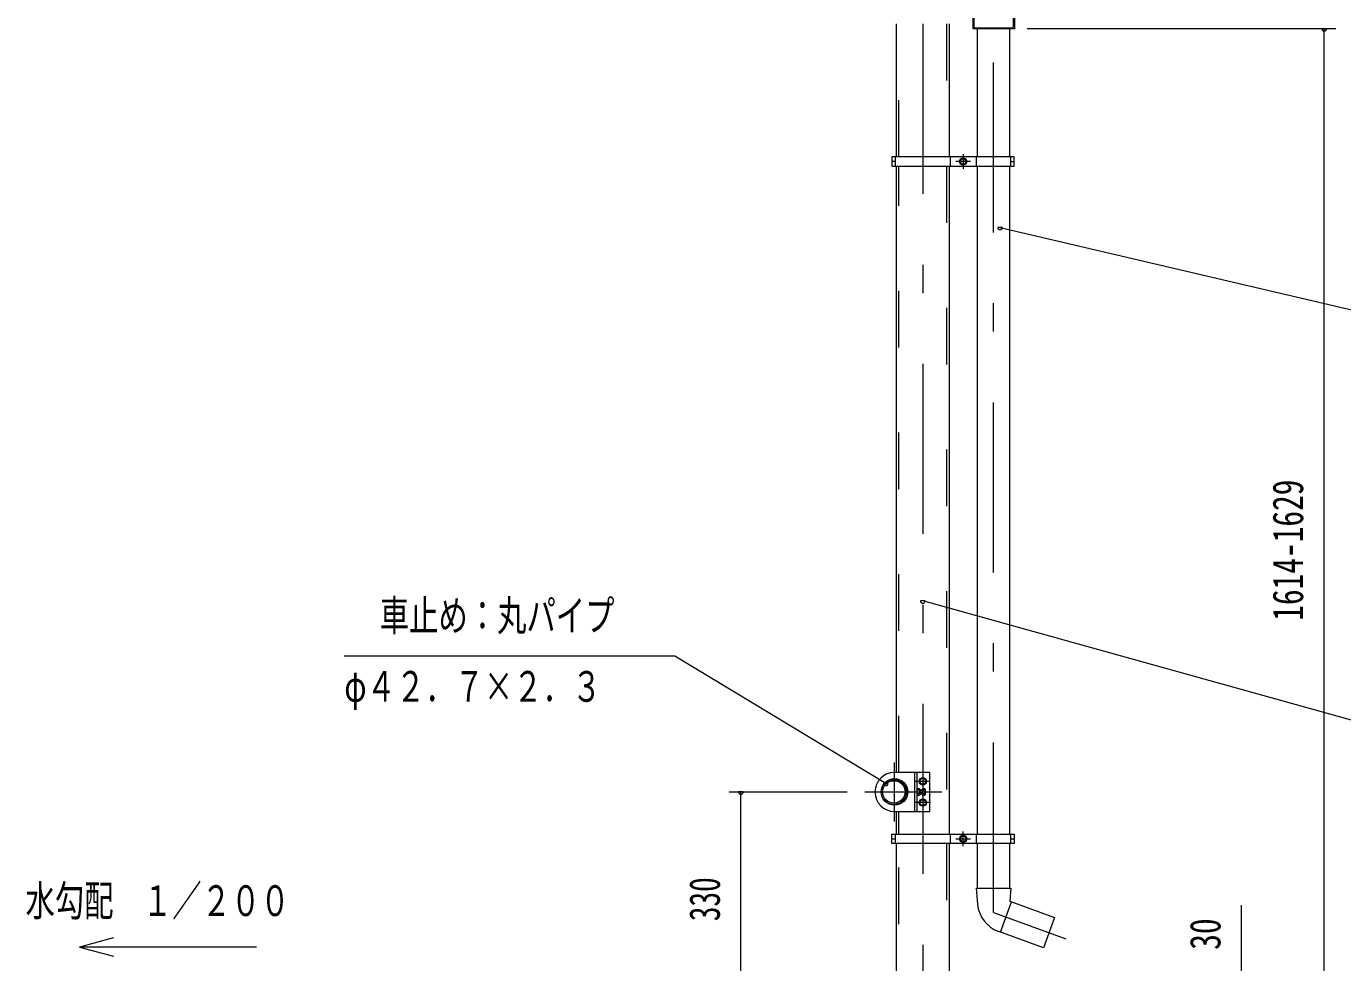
# Model space of a CAD drawing. Units: millimetres, scale not verified. Extents: x -25340 to 25344, y -10500 to 10500.
# Drawn here: x 16336 to 21911, y 1197 to 5162 of the extents above; entities that cross this region are included whole.
import ezdxf
from ezdxf.enums import TextEntityAlignment as Align

# ---------------------------------------------------------------- set-up
doc = ezdxf.new("R2010")
doc.units = ezdxf.units.MM
doc.header["$LTSCALE"] = 60
doc.linetypes.add('USER2', pattern=[10, 4, -6])
doc.linetypes.add('USER3', pattern=[24, 12, -5, 2, -5])
for name, color, linetype, lineweight in [('0-6_2-02BOLD', 7, 'Continuous', 18), ('0-7_2-12HIDDEN', 3, 'USER2', 18), ('0-8_2-22CENTER', 3, 'USER3', 18), ('0-9_2-42THIN', 4, 'Continuous', 18), ('0-A_2-52DIM', 3, 'Continuous', 18)]:
    doc.layers.add(name, color=color, linetype=linetype, lineweight=lineweight)
doc.styles.add('ＭＳ ゴシック', font='')
doc.styles.get('ＭＳ ゴシック').set_extended_font_data('MS Gothic')

msp = doc.modelspace()

# ---------------------------------------------------------------- linework, layer by layer
at = {"layer": '0-6_2-02BOLD'}
for p, q in [((20021.18, 4609.93), (20021.18, 5172.43)), ((20243.92, 5172.43), (20243.92, 4609.93)), ((20363.32, 5152.53), (20363.32, 4609.93)), ((20500.81, 4609.93), (20500.81, 5152.53)), ((20017.18, 4589.93), (20001.93, 4589.93)), ((20017.18, 4569.93), (20017.18, 4609.93)), ((20247.92, 4609.93), (20247.92, 4569.93)), ((20359.31, 4609.93), (20359.31, 4569.93)), ((20504.81, 4569.93), (20504.81, 4609.93)), ((20504.81, 4589.93), (20520.06, 4589.93)), ((20021.18, 2002.43), (20021.18, 4569.93)), ((20243.92, 4569.93), (20243.92, 1741.42)), ((20363.32, 4569.93), (20363.32, 1741.42)), ((20500.81, 1741.42), (20500.81, 4569.93)), ((20107.55, 2002.43), (20107.55, 1837.43)), ((20065.55, 1912.43), (20068.3, 1912.43)), ((20118.79, 1927.15), (20107.55, 1927.15)), ((20107.55, 1912.71), (20118.79, 1912.71)), ((20118.79, 1905.5), (20107.55, 1905.5)), ((20132.55, 1927.43), (20120.05, 1927.43)), ((20120.05, 1912.43), (20132.55, 1912.43)), ((20141.29, 1927.15), (20132.55, 1927.15)), ((20132.55, 1912.71), (20141.29, 1912.71)), ((20021.18, 1741.42), (20021.18, 1837.43)), ((20017.18, 1701.43), (20017.18, 1741.42)), ((20247.93, 1741.42), (20247.93, 1701.43)), ((20359.32, 1741.42), (20359.32, 1701.43)), ((20504.81, 1701.43), (20504.81, 1741.42)), ((20001.93, 1721.42), (20017.18, 1721.42)), ((20021.18, 759.93), (20021.18, 1701.43)), ((20243.93, 1701.43), (20243.93, 759.93)), ((20363.32, 1701.43), (20363.32, 1512.77)), ((20500.81, 1512.77), (20500.81, 1701.43)), ((20504.81, 1721.42), (20520.07, 1721.42)), ((20358.32, 1512.77), (20364.47, 1445.1)), ((20461.29, 1325.83), (20508.31, 1455.04))]:
    msp.add_line(p, q, dxfattribs=at)
for points in [[(20348.35, 5160.53), (20353.35, 5155.53), (20512.35, 5155.53), (20517.35, 5160.53), (20517.35, 5265.03), (20520.35, 5265.03), (20520.35, 5152.53), (20345.35, 5152.53), (20345.35, 5265.03), (20348.35, 5265.03)], [(20520.06, 4609.93), (20001.93, 4609.93), (20001.93, 4569.93), (20520.06, 4569.93)], [(20316.11, 4597.15), (20303.62, 4604.36), (20291.12, 4597.15), (20291.12, 4582.71), (20303.62, 4575.5), (20316.11, 4582.71)], [(20120.05, 1957.71), (20120.05, 1972.15), (20132.55, 1979.36), (20145.05, 1972.15), (20145.05, 1957.71), (20132.55, 1950.5)], [(20142.55, 1907.68), (20141.29, 1905.5), (20132.55, 1905.5), (20132.55, 1934.37), (20141.29, 1934.37), (20142.55, 1932.18)], [(20120.05, 1867.71), (20120.05, 1882.15), (20132.55, 1889.36), (20145.05, 1882.15), (20145.05, 1867.71), (20132.55, 1860.5)], [(20001.93, 1741.42), (20520.07, 1741.42), (20520.07, 1701.43), (20001.93, 1701.43)], [(20291.12, 1714.21), (20291.12, 1728.64), (20303.62, 1735.86), (20316.12, 1728.64), (20316.12, 1714.21), (20303.62, 1706.99)]]:
    msp.add_lwpolyline(points, close=True, dxfattribs=at)
for points in [[(20012.55, 1837.43), (20162.55, 1837.43), (20162.55, 2002.43), (20012.55, 2002.43)], [(20068.3, 1927.43), (20065.55, 1927.43), (20065.55, 1912.43), (20063.05, 1914.93), (20063.05, 1924.93), (20065.55, 1927.43)], [(20107.55, 1934.37), (20118.79, 1934.37), (20120.05, 1932.18), (20120.05, 1907.68), (20118.79, 1905.5)], [(20358.32, 1512.77), (20505.82, 1512.77), (20500.81, 1457.77), (20690.84, 1388.61), (20643.81, 1259.4), (20454.38, 1328.35)]]:
    msp.add_lwpolyline(points, dxfattribs=at)
for centre, radius in [((20303.62, 4589.93), 15.62), ((20303.62, 4589.93), 12.25), ((20012.55, 1919.93), 56.25), ((20009.68, 1919.93), 53.38), ((20009.68, 1919.93), 47.62), ((20132.55, 1964.93), 15.62), ((20132.55, 1964.93), 12.25), ((20132.55, 1874.93), 15.62), ((20132.55, 1874.93), 12.25), ((20303.62, 1721.42), 15.62), ((20303.62, 1721.42), 12.25)]:
    msp.add_circle(centre, radius, dxfattribs=at)
for centre, radius, start, end in [((20012.55, 1919.93), 82.5, 90, 270), ((20098.77, 1919.93), 21.27, 340.17088, 19.83133), ((20114.26, 1930.76), 5.79, 321.46857, 360), ((20114.26, 1909.1), 5.79, 0, 38.54623), ((20136.76, 1930.76), 5.79, 321.45377, 0), ((20121.28, 1919.93), 21.27, 340.16867, 19.82912), ((20136.76, 1909.1), 5.79, 0, 38.53143), ((20501.41, 1457.55), 137.5, 185.19513, 249.99989)]:
    msp.add_arc(centre, radius, start, end, dxfattribs=at)
at = {"layer": '0-7_2-12HIDDEN'}
for p, q in [((20031.67, 4609.93), (20031.67, 5172.43)), ((20233.42, 5172.43), (20233.42, 4609.93)), ((20031.67, 2002.43), (20031.67, 4569.93)), ((20233.42, 4569.93), (20233.42, 1741.42)), ((20099.55, 1837.43), (20099.55, 2002.43)), ((20031.68, 1741.42), (20031.68, 1837.43)), ((20031.68, 759.93), (20031.68, 1701.43)), ((20233.42, 1701.43), (20233.42, 759.93))]:
    msp.add_line(p, q, dxfattribs=at)
at = {"layer": '0-8_2-22CENTER'}
for p, q in [((20432.06, 1409.63), (20432.06, 5184.84)), ((20132.55, 5172.43), (20132.55, -895.01)), ((20334.87, 4589.93), (20272.37, 4589.93)), ((20303.62, 4621.18), (20303.62, 4558.68)), ((20012.55, 1794.93), (20012.55, 2044.93)), ((20101.3, 1964.93), (20163.81, 1964.93)), ((19887.55, 1919.93), (20212.55, 1919.93)), ((20165.44, 1874.93), (20101.3, 1874.93)), ((20303.62, 1690.18), (20303.62, 1752.67)), ((20272.37, 1721.42), (20334.87, 1721.42)), ((20432.07, 1409.63), (20738.93, 1297.94))]:
    msp.add_line(p, q, dxfattribs=at)
at = {"layer": '0-9_2-42THIN'}
for p, q in [((20063.56, 1925.43), (20068.53, 1925.43)), ((20068.53, 1914.43), (20063.56, 1914.43)), ((20132.55, 1925.43), (20120.05, 1925.43)), ((20120.05, 1914.43), (20132.55, 1914.43))]:
    msp.add_line(p, q, dxfattribs=at)
at = {"layer": '0-A_2-52DIM'}
for p, q in [((21882.55, 5152.53), (20574.79, 5152.53)), ((21842.55, 5152.53), (21822.55, 5152.53)), ((21832.55, 719.93), (21832.55, 5152.53)), ((20470.15, 4310.98), (20450.15, 4310.98)), ((20142.55, 2729.28), (20122.55, 2729.28)), ((19985.63, 1956.41), (19965.63, 1956.41)), ((19312.55, 1919.93), (19812.55, 1919.93)), ((19372.55, 1919.93), (19352.55, 1919.93)), ((19362.55, 1094.93), (19362.55, 1919.93)), ((21482.55, 1032.16), (21482.55, 1439.93)), ((16705.71, 1301.46), (16560.82, 1262.63))]:
    msp.add_line(p, q, dxfattribs=at)
for points in [[(20460.15, 4310.98), (22232.55, 3894.93), (24232.55, 3894.93)], [(23632.55, 2144.93), (22232.55, 2144.93), (20132.55, 2729.28)], [(19975.63, 1956.41), (19082.55, 2494.93), (17682.55, 2494.93)], [(17310.82, 1262.63), (16560.82, 1262.63), (16705.71, 1223.81)]]:
    msp.add_lwpolyline(points, dxfattribs=at)
for centre in [(21832.55, 5152.53), (20460.15, 4310.98), (20132.55, 2729.28), (19975.63, 1956.41), (19362.55, 1919.93)]:
    msp.add_arc(centre, 10, 180, 0, dxfattribs=at)

# ---------------------------------------------------------------- texts
at = {"layer": '0-A_2-52DIM', "color": 7, "style": 'ＭＳ ゴシック'}
for s, width, p in [('1614-1629', 0.75, (21782.55, 2644.97)), ('330', 0.7, (19312.55, 1372.6)), ('30', 0.75, (21432.55, 1251.62))]:
    msp.add_text(s, height=130.2, rotation=90, dxfattribs=dict(at, width=width)).set_placement(p, align=Align.BOTTOM_LEFT)
at = {"layer": '0-A_2-52DIM', "color": 7, "style": 'ＭＳ ゴシック', "width": 0.7}
for s, p in [('車止め：丸パイプ', (17832.55, 2562.7)), ('φ４２．７×２．３', (17682.55, 2262.7)), ('水勾配\u3000１／２００', (16332.35, 1355.4))]:
    msp.add_text(s, height=130.2, dxfattribs=at).set_placement(p, align=Align.BOTTOM_LEFT)

doc.saveas('drawing.dxf')
